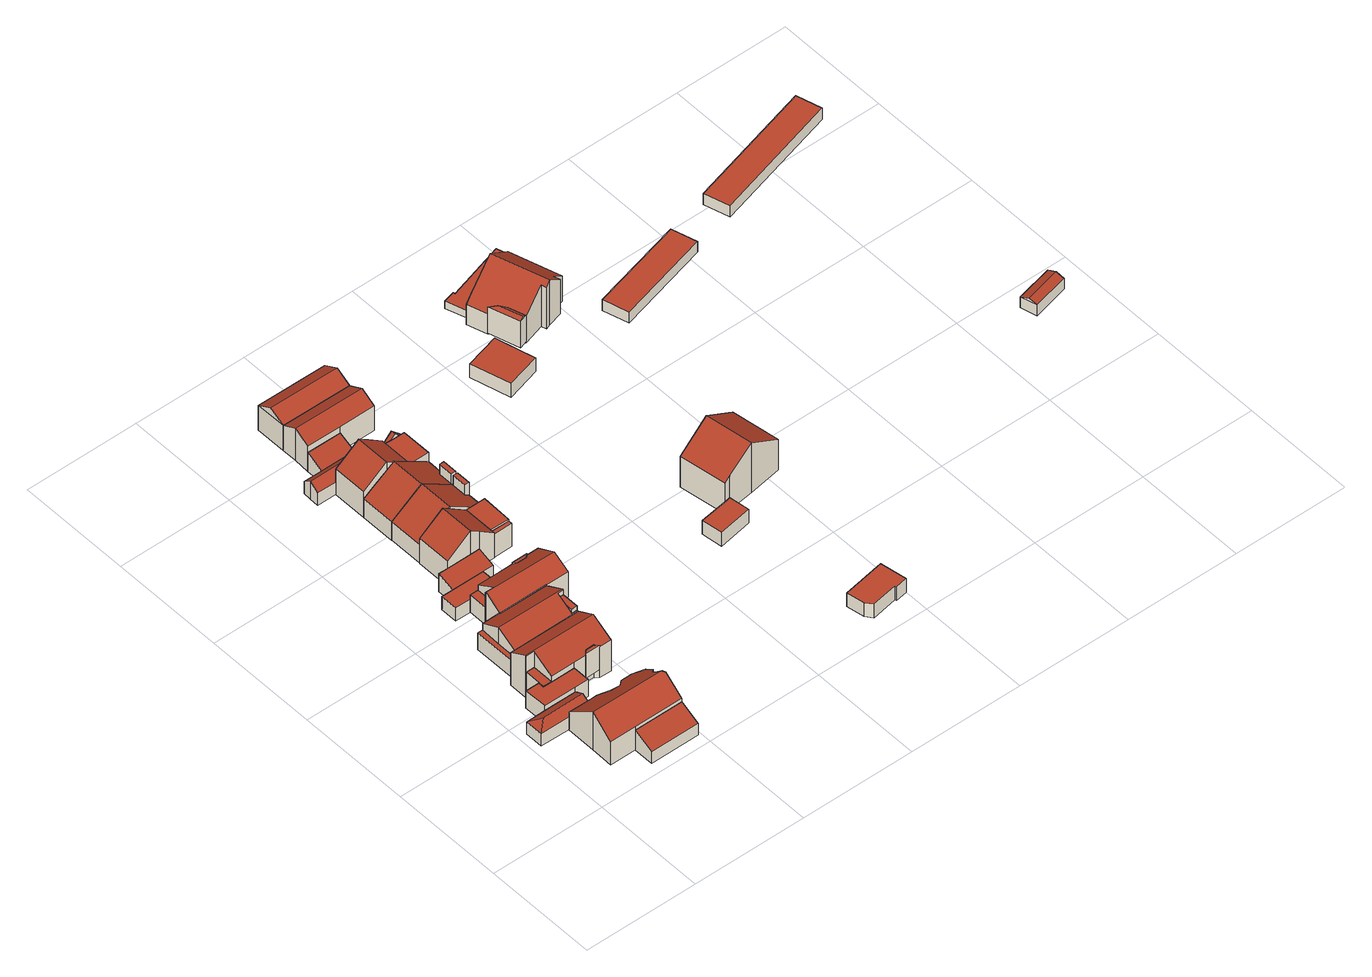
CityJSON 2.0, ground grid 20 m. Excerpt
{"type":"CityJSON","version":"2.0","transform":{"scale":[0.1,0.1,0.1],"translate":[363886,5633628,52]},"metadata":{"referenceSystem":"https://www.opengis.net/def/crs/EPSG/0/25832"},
"CityObjects":{
"building1":{"type":"Building","attributes":{"Geometrietyp2DReferenz":"3000","Gemeindeschluessel":"05315000","function":"31001_2463","roofType":"5000","measuredHeight":3.4,"storeysAboveGround":1},"address":[{"country":"Germany","locality":"Köln","thoroughfareNumber":"23","thoroughfareName":"Heckenweg Lb"}],"geometry":[{"type":"Solid","lod":"2","boundaries":[[[[0,1,2,3]],[[4,5,1,0]],[[6,7,5,4]],[[8,9,7,6]],[[10,11,9,8]],[[12,13,11,10]],[[14,13,12]],[[3,2,13,14]],[[3,14,12,10,8,15]],[[8,6,15]],[[6,4,0,3,15]],[[1,5,7,9,11,13,2]]]],"semantics":{"surfaces":[{"type":"WallSurface"},{"type":"RoofSurface"},{"type":"GroundSurface"}],"values":[[0,0,0,0,0,0,0,0,1,1,1,2]]}}]},
"building2":{"type":"Building","attributes":{"Geometrietyp2DReferenz":"3000","Gemeindeschluessel":"05315000","function":"31001_2463","roofType":"1000","measuredHeight":3.35,"storeysAboveGround":1},"address":[{"country":"Germany","locality":"Köln","thoroughfareNumber":"25","thoroughfareName":"Heckenweg Lb"}],"geometry":[{"type":"Solid","lod":"2","boundaries":[[[[16,17,18,19]],[[20,21,17,16]],[[22,23,21,20]],[[24,25,23,22]],[[26,27,25,24]],[[28,29,27,26]],[[30,31,29,28]],[[32,33,31,30]],[[19,18,33,32]],[[30,28,26,24,22,20,16,19,32]],[[17,21,23,25,27,29,31,33,18]]]],"semantics":{"surfaces":[{"type":"WallSurface"},{"type":"RoofSurface"},{"type":"GroundSurface"}],"values":[[0,0,0,0,0,0,0,0,0,1,2]]}}]},
"building3":{"type":"Building","attributes":{"Gemeindeschluessel":"05315000","Geometrietyp2DReferenz":"3000","function":"31001_1010"},"address":[{"country":"Germany","locality":"Köln","thoroughfareNumber":"23","thoroughfareName":"Heckenweg Lb"}],"children":["building3-1","building3-2"]},
"building3-1":{"type":"BuildingPart","attributes":{"roofType":"3100","measuredHeight":7.5,"storeysAboveGround":1},"parents":["building3"],"geometry":[{"type":"MultiSurface","lod":"2","boundaries":[[[34,35,36,37]],[[38,39,35,34]],[[40,41,39,38]],[[42,43,41,40]],[[44,45,43,42]],[[46,47,45,44]],[[48,49,47,46]],[[50,51,49,48]],[[52,53,51,50]],[[54,55,53,52]],[[56,57,55,54]],[[58,59,57,56]],[[60,61,59,58]],[[62,63,61,60]],[[64,65,63,62]],[[66,67,65,64]],[[60,58,56,54,52,50,48,46,44,42,40,38,62]],[[34,37,66,64,62,38]],[[35,39,41,43,45,47,49,51,53,55,57,59,61,63,65,67,36]],[[66,37,68,69]],[[36,67,69,68]]],"semantics":{"surfaces":[{"type":"WallSurface"},{"type":"RoofSurface"},{"type":"GroundSurface"},{"type":"ClosureSurface"}],"values":[0,0,0,0,0,0,0,0,0,0,0,0,0,0,0,0,1,1,2,0,3]}}]},
"building3-2":{"type":"BuildingPart","attributes":{"roofType":"2100","measuredHeight":4.03,"storeysAboveGround":1},"parents":["building3"],"geometry":[{"type":"Solid","lod":"2","boundaries":[[[[68,36,70,71]],[[72,73,67,69]],[[71,70,73,72]],[[69,68,71,72]],[[36,67,73,70]],[[68,69,67,36]]]],"semantics":{"surfaces":[{"type":"WallSurface"},{"type":"RoofSurface"},{"type":"GroundSurface"},{"type":"ClosureSurface"}],"values":[[0,0,0,1,2,3]]}}]},
"building4":{"type":"Building","attributes":{"Gemeindeschluessel":"05315000","Geometrietyp2DReferenz":"3000","function":"31001_1010"},"address":[{"country":"Germany","locality":"Köln","thoroughfareNumber":"25","thoroughfareName":"Heckenweg Lb"}],"children":["building4-1","building4-2","building4-3"]},
"building4-1":{"type":"BuildingPart","attributes":{"roofType":"3100","measuredHeight":8.32,"storeysAboveGround":2},"parents":["building4"],"geometry":[{"type":"MultiSurface","lod":"2","boundaries":[[[74,75,76,77]],[[78,79,75,74]],[[80,81,82,83]],[[84,85,81,80]],[[86,87,85,84]],[[88,89,87,86]],[[90,91,89,88]],[[92,93,91,90]],[[94,95,93,92]],[[83,96,78,74,77,97,98,94,92,90,80]],[[88,86,84,80,90]],[[99,76,75,79,100,82,81,85,87,89,91,93,95,101]],[[102,103,99,101]],[[98,97,104,105]],[[103,102,105,104]],[[103,106,76,99]],[[97,107,104]],[[104,107,77,106,103]],[[96,108,109,78]],[[110,100,79,111]],[[110,111,109,108]],[[110,112,82,100]],[[96,83,113,108]],[[112,110,108,113]],[[102,101,95,114]],[[98,105,115]],[[94,115,105,102,114]]],"semantics":{"surfaces":[{"type":"WallSurface"},{"type":"RoofSurface"},{"type":"GroundSurface"},{"type":"ClosureSurface"}],"values":[0,0,0,0,0,0,0,0,0,1,1,2,0,0,3,0,0,3,0,0,3,0,0,3,0,0,3]}}]},
"building4-2":{"type":"BuildingPart","attributes":{"roofType":"1000","measuredHeight":4.78,"storeysAboveGround":2},"address":[{"country":"Germany","locality":"Köln","thoroughfareNumber":"25","thoroughfareName":"Heckenweg Lb"}],"parents":["building4"],"geometry":[{"type":"MultiSurface","lod":"2","boundaries":[[[116,106,114,117]],[[105,104,116,117]],[[103,102,114,106]],[[116,107,77]],[[77,107,104,103,106]],[[104,105,102,103]],[[117,94,115]],[[105,115,94,114,102]]],"semantics":{"surfaces":[{"type":"WallSurface"},{"type":"RoofSurface"},{"type":"GroundSurface"},{"type":"ClosureSurface"}],"values":[0,1,2,0,3,3,0,3]}}]},
"building4-3":{"type":"BuildingPart","attributes":{"roofType":"1000","measuredHeight":3.4,"storeysAboveGround":2},"address":[{"country":"Germany","locality":"Köln","thoroughfareNumber":"25","thoroughfareName":"Heckenweg Lb"}],"parents":["building4"],"geometry":[{"type":"Solid","lod":"2","boundaries":[[[[113,112,118,119]],[[120,121,111,109]],[[119,118,121,120]],[[109,108,113,119,120]],[[112,110,111,121,118]],[[113,108,110,112]],[[108,109,111,110]]]],"semantics":{"surfaces":[{"type":"WallSurface"},{"type":"RoofSurface"},{"type":"GroundSurface"},{"type":"ClosureSurface"}],"values":[[0,0,0,1,2,3,3]]}}]},
"building5":{"type":"Building","attributes":{"Gemeindeschluessel":"05315000","Geometrietyp2DReferenz":"3000","function":"31001_1010"},"address":[{"country":"Germany","locality":"Köln","thoroughfareNumber":"27","thoroughfareName":"Heckenweg Lb"}],"children":["building5-1","building5-2","building5-3"]},
"building5-1":{"type":"BuildingPart","attributes":{"roofType":"3100","measuredHeight":6.82,"storeysAboveGround":2},"parents":["building5"],"geometry":[{"type":"MultiSurface","lod":"2","boundaries":[[[122,123,124,125]],[[126,127,123,122]],[[128,129,127,126]],[[130,131,129,128]],[[132,133,131,130]],[[134,135,133,132]],[[136,137,138,139]],[[140,141,137,136]],[[140,136,139,142,143,134,132,144]],[[130,128,126,122,125,144,132]],[[145,124,123,127,129,131,133,135,146,147,138,137,141]],[[144,148,149,140]],[[150,145,141,151]],[[148,150,151,149]],[[150,152,124,145]],[[144,125,153,148]],[[148,153,152,150]],[[154,155,146,135]],[[134,143,156,157]],[[157,156,155,154]],[[155,158,147,146]],[[143,159,156]],[[156,159,142,158,155]],[[158,160,138,147]],[[142,139,160,158]]],"semantics":{"surfaces":[{"type":"WallSurface"},{"type":"RoofSurface"},{"type":"GroundSurface"},{"type":"ClosureSurface"}],"values":[0,0,0,0,0,0,0,0,1,1,2,0,0,3,0,0,3,0,0,3,0,0,3,0,3]}}]},
"building5-2":{"type":"BuildingPart","attributes":{"roofType":"1000","measuredHeight":5.64,"storeysAboveGround":2},"address":[{"country":"Germany","locality":"Köln","thoroughfareNumber":"27","thoroughfareName":"Heckenweg Lb"}],"parents":["building5"],"geometry":[{"type":"MultiSurface","lod":"2","boundaries":[[[161,160,154,157]],[[157,156,162,161]],[[155,154,160,158]],[[162,159,142]],[[142,159,156,155,158]],[[156,157,154,155]],[[161,162,142,139]],[[158,160,139,142]]],"semantics":{"surfaces":[{"type":"WallSurface"},{"type":"RoofSurface"},{"type":"GroundSurface"},{"type":"ClosureSurface"}],"values":[0,1,2,0,3,3,0,3]}}]},
"building5-3":{"type":"BuildingPart","attributes":{"roofType":"1000","measuredHeight":3.34,"storeysAboveGround":2},"address":[{"country":"Germany","locality":"Köln","thoroughfareNumber":"27","thoroughfareName":"Heckenweg Lb"}],"parents":["building5"],"geometry":[{"type":"MultiSurface","lod":"2","boundaries":[[[153,152,163,164]],[[165,166,151,149]],[[164,163,166,165]],[[149,153,164,165]],[[152,151,166,163]],[[148,149,151,150]],[[153,148,150,152]]],"semantics":{"surfaces":[{"type":"WallSurface"},{"type":"RoofSurface"},{"type":"GroundSurface"},{"type":"ClosureSurface"}],"values":[0,0,0,1,2,3,3]}}]},
"building6":{"type":"Building","attributes":{"Geometrietyp2DReferenz":"3000","Gemeindeschluessel":"05315000","function":"51009_1611","roofType":"1000","measuredHeight":2.58},"geometry":[{"type":"Solid","lod":"2","boundaries":[[[[167,168,169,170]],[[171,172,168,167]],[[173,174,172,171]],[[175,176,174,173]],[[177,178,176,175]],[[170,169,178,177]],[[175,173,171,167,170,177]],[[168,172,174,176,178,169]]]],"semantics":{"surfaces":[{"type":"WallSurface"},{"type":"RoofSurface"},{"type":"GroundSurface"}],"values":[[0,0,0,0,0,0,1,2]]}}]},
"building7":{"type":"Building","attributes":{"Geometrietyp2DReferenz":"3000","Gemeindeschluessel":"05315000","function":"31001_2463","roofType":"2100","measuredHeight":3.45,"storeysAboveGround":1},"address":[{"country":"Germany","locality":"Köln","thoroughfareNumber":"31","thoroughfareName":"Heckenweg Lb"}],"geometry":[{"type":"Solid","lod":"2","boundaries":[[[[179,180,181,182]],[[183,184,180,179]],[[185,186,184,183]],[[187,188,186,185]],[[182,181,188,187]],[[185,183,179,182,187]],[[180,184,186,188,181]]]],"semantics":{"surfaces":[{"type":"WallSurface"},{"type":"RoofSurface"},{"type":"GroundSurface"}],"values":[[0,0,0,0,0,1,2]]}}]},
"building8":{"type":"Building","attributes":{"Gemeindeschluessel":"05315000","Geometrietyp2DReferenz":"3000","function":"31001_1010"},"address":[{"country":"Germany","locality":"Köln","thoroughfareNumber":"29","thoroughfareName":"Heckenweg Lb"}],"children":["building8-1","building8-2","building8-3"]},
"building8-1":{"type":"BuildingPart","attributes":{"roofType":"3100","measuredHeight":6.68,"storeysAboveGround":2},"parents":["building8"],"geometry":[{"type":"MultiSurface","lod":"2","boundaries":[[[189,129,131,190]],[[191,127,129,189]],[[192,123,127,191]],[[193,194,123,192]],[[195,196,194,193]],[[197,198,199,200]],[[201,202,198,197]],[[203,204,205,206]],[[207,208,204,203]],[[209,210,208,207]],[[190,131,210,209]],[[203,206,211,212,201,197,200,213,195,193,207]],[[192,191,189,190,209,207,193]],[[129,127,123,194,196,214,199,198,202,215,216,205,204,208,210,131]],[[217,218,214,196]],[[195,213,219,220]],[[220,219,218,217]],[[218,221,199,214]],[[213,200,222,219]],[[219,222,221,218]],[[223,224,215,202]],[[212,225,226]],[[226,225,224,223,201]],[[224,227,216,215]],[[212,211,228,225]],[[225,228,227,224]],[[227,229,205,216]],[[228,206,229,227]]],"semantics":{"surfaces":[{"type":"WallSurface"},{"type":"RoofSurface"},{"type":"GroundSurface"},{"type":"ClosureSurface"}],"values":[0,0,0,0,0,0,0,0,0,0,0,1,1,2,0,0,3,0,0,3,0,0,3,0,0,3,0,3]}}]},
"building8-2":{"type":"BuildingPart","attributes":{"roofType":"1000","measuredHeight":3.41,"storeysAboveGround":2},"address":[{"country":"Germany","locality":"Köln","thoroughfareNumber":"29","thoroughfareName":"Heckenweg Lb"}],"parents":["building8"],"geometry":[{"type":"Solid","lod":"2","boundaries":[[[[222,221,230,231]],[[231,230,217,220]],[[219,222,231,220]],[[221,218,217,230]],[[222,219,218,221]],[[219,220,217,218]]]],"semantics":{"surfaces":[{"type":"WallSurface"},{"type":"RoofSurface"},{"type":"GroundSurface"},{"type":"ClosureSurface"}],"values":[[0,0,1,2,3,3]]}}]},
"building8-3":{"type":"BuildingPart","attributes":{"roofType":"1000","measuredHeight":4.82,"storeysAboveGround":2},"address":[{"country":"Germany","locality":"Köln","thoroughfareNumber":"29","thoroughfareName":"Heckenweg Lb"}],"parents":["building8"],"geometry":[{"type":"MultiSurface","lod":"2","boundaries":[[[232,229,223,233]],[[225,228,232,233]],[[227,224,223,229]],[[232,228,206]],[[206,228,227,229]],[[228,225,224,227]],[[233,201,226]],[[225,226,201,223,224]]],"semantics":{"surfaces":[{"type":"WallSurface"},{"type":"RoofSurface"},{"type":"GroundSurface"},{"type":"ClosureSurface"}],"values":[0,1,2,0,3,3,0,3]}}]},
"building9":{"type":"Building","attributes":{"Gemeindeschluessel":"05315000","Geometrietyp2DReferenz":"3000","function":"31001_1010"},"address":[{"country":"Germany","locality":"Köln","thoroughfareNumber":"31","thoroughfareName":"Heckenweg Lb"}],"children":["building9-1","building9-2","building9-3"]},
"building9-1":{"type":"BuildingPart","attributes":{"roofType":"3100","measuredHeight":8.12,"storeysAboveGround":1},"parents":["building9"],"geometry":[{"type":"MultiSurface","lod":"2","boundaries":[[[234,235,236,237]],[[238,239,235,234]],[[240,241,239,238]],[[242,243,241,240]],[[244,245,243,242]],[[237,236,246,247]],[[237,247,248,244,242,234]],[[240,238,234,242]],[[235,239,241,243,245,249,246,236]],[[248,249,245,244]],[[250,251,246,249]],[[248,247,252,253]],[[253,252,251,250]]],"semantics":{"surfaces":[{"type":"WallSurface"},{"type":"RoofSurface"},{"type":"GroundSurface"},{"type":"ClosureSurface"}],"values":[0,0,0,0,0,0,1,1,2,3,0,0,3]}}]},
"building9-2":{"type":"BuildingPart","attributes":{"roofType":"1000","measuredHeight":4.96,"storeysAboveGround":1},"parents":["building9"],"geometry":[{"type":"MultiSurface","lod":"2","boundaries":[[[254,255,245,244]],[[256,257,255,254]],[[254,244,248,256]],[[245,255,257,249]],[[244,245,249,248]],[[258,250,249,257]],[[256,248,253,259]],[[259,253,250,258]]],"semantics":{"surfaces":[{"type":"WallSurface"},{"type":"RoofSurface"},{"type":"GroundSurface"},{"type":"ClosureSurface"}],"values":[0,0,1,2,3,0,0,3]}}]},
"building9-3":{"type":"BuildingPart","attributes":{"roofType":"1000","measuredHeight":4.53,"storeysAboveGround":1},"address":[{"country":"Germany","locality":"Köln","thoroughfareNumber":"31","thoroughfareName":"Heckenweg Lb"}],"parents":["building9"],"geometry":[{"type":"Solid","lod":"2","boundaries":[[[[260,261,258,259]],[[252,251,261,260]],[[259,253,252,260]],[[250,258,261,251]],[[252,253,250,251]],[[253,259,258,250]]]],"semantics":{"surfaces":[{"type":"WallSurface"},{"type":"RoofSurface"},{"type":"GroundSurface"},{"type":"ClosureSurface"}],"values":[[0,0,1,2,3,3]]}}]},
"building10":{"type":"Building","attributes":{"Gemeindeschluessel":"05315000","Geometrietyp2DReferenz":"3000","function":"31001_1010"},"address":[{"country":"Germany","locality":"Köln","thoroughfareNumber":"33","thoroughfareName":"Heckenweg Lb"}],"children":["building10-1","building10-2"]},
"building10-1":{"type":"BuildingPart","attributes":{"roofType":"3100","measuredHeight":7.51,"storeysAboveGround":1},"parents":["building10"],"geometry":[{"type":"Solid","lod":"2","boundaries":[[[[262,263,264,265]],[[266,267,263,262]],[[268,269,267,266]],[[270,271,269,268]],[[272,273,271,270]],[[274,275,276,277]],[[265,264,275,274]],[[274,277,278,279,272,270,268,265]],[[266,262,265,268]],[[263,267,269,271,273,280,281,276,275,264]],[[272,279,280,273]],[[279,278,281,280]],[[278,277,276,281]]]],"semantics":{"surfaces":[{"type":"WallSurface"},{"type":"RoofSurface"},{"type":"GroundSurface"},{"type":"ClosureSurface"}],"values":[[0,0,0,0,0,0,0,1,1,2,3,3,3]]}}]},
"building10-2":{"type":"BuildingPart","attributes":{"roofType":"1000","measuredHeight":5.64,"storeysAboveGround":1},"address":[{"country":"Germany","locality":"Köln","thoroughfareNumber":"33","thoroughfareName":"Heckenweg Lb"}],"parents":["building10"],"geometry":[{"type":"MultiSurface","lod":"2","boundaries":[[[282,276,273,283]],[[283,284,285,282]],[[280,273,276,281]],[[285,284,279,278]],[[280,281,278,279]],[[284,283,272,279]],[[273,280,279,272]],[[282,285,278,277]],[[281,276,277,278]]],"semantics":{"surfaces":[{"type":"WallSurface"},{"type":"RoofSurface"},{"type":"GroundSurface"},{"type":"ClosureSurface"}],"values":[0,1,2,0,3,0,3,0,3]}}]},
"building11":{"type":"Building","attributes":{"Geometrietyp2DReferenz":"3000","Gemeindeschluessel":"05315000","function":"51009_1611","roofType":"3100","measuredHeight":3.57},"geometry":[{"type":"Solid","lod":"2","boundaries":[[[[286,287,288,289]],[[290,291,287,286]],[[292,293,291,290]],[[294,295,293,292]],[[296,297,295,294]],[[298,299,297,296]],[[300,301,299,298]],[[289,288,301,300]],[[286,289,300,298,290]],[[296,294,292,290,298]],[[287,291,293,295,297,299,301,288]]]],"semantics":{"surfaces":[{"type":"WallSurface"},{"type":"RoofSurface"},{"type":"GroundSurface"}],"values":[[0,0,0,0,0,0,0,0,1,1,2]]}}]},
"building12":{"type":"Building","attributes":{"Gemeindeschluessel":"05315000","Geometrietyp2DReferenz":"3000","function":"31001_1010"},"address":[{"country":"Germany","locality":"Köln","thoroughfareNumber":"35","thoroughfareName":"Heckenweg Lb"}],"children":["building12-1","building12-2"]},
"building12-1":{"type":"BuildingPart","attributes":{"roofType":"3100","measuredHeight":7.47,"storeysAboveGround":1},"parents":["building12"],"geometry":[{"type":"Solid","lod":"2","boundaries":[[[[266,302,303,304]],[[305,306,302,266]],[[307,308,306,305]],[[309,310,308,307]],[[311,312,310,309]],[[270,313,314,315]],[[304,303,313,270]],[[270,315,316,317,311,309,307,304]],[[305,266,304,307]],[[302,306,308,310,312,318,319,314,313,303]],[[317,318,312,311]],[[317,316,319,318]],[[316,315,314,319]]]],"semantics":{"surfaces":[{"type":"WallSurface"},{"type":"RoofSurface"},{"type":"GroundSurface"},{"type":"ClosureSurface"}],"values":[[0,0,0,0,0,0,0,1,1,2,3,3,3]]}}]},
"building12-2":{"type":"BuildingPart","attributes":{"roofType":"1000","measuredHeight":5.65,"storeysAboveGround":1},"address":[{"country":"Germany","locality":"Köln","thoroughfareNumber":"35","thoroughfareName":"Heckenweg Lb"}],"parents":["building12"],"geometry":[{"type":"MultiSurface","lod":"2","boundaries":[[[320,314,312,321]],[[320,321,322,323]],[[312,314,319,318]],[[322,321,311,317]],[[317,311,312,318]],[[320,323,316,315]],[[315,316,319,314]],[[323,322,317,316]],[[316,317,318,319]]],"semantics":{"surfaces":[{"type":"WallSurface"},{"type":"RoofSurface"},{"type":"GroundSurface"},{"type":"ClosureSurface"}],"values":[0,1,2,0,3,0,3,0,3]}}]},
"building13":{"type":"Building","attributes":{"Geometrietyp2DReferenz":"3000","Gemeindeschluessel":"05315000","function":"51009_1611","roofType":"2100","measuredHeight":3.72},"geometry":[{"type":"Solid","lod":"2","boundaries":[[[[324,325,295,294]],[[326,327,325,324]],[[296,297,327,326]],[[294,295,297,296]],[[326,324,294,296]],[[325,327,297,295]]]],"semantics":{"surfaces":[{"type":"WallSurface"},{"type":"RoofSurface"},{"type":"GroundSurface"}],"values":[[0,0,0,0,1,2]]}}]},
"building14":{"type":"Building","attributes":{"Gemeindeschluessel":"05315000","Geometrietyp2DReferenz":"3000","function":"31001_1010"},"address":[{"country":"Germany","locality":"Köln","thoroughfareNumber":"37","thoroughfareName":"Heckenweg Lb"}],"children":["building14-1","building14-2","building14-3"]},
"building14-1":{"type":"BuildingPart","attributes":{"roofType":"3100","measuredHeight":8.16,"storeysAboveGround":1},"parents":["building14"],"geometry":[{"type":"MultiSurface","lod":"2","boundaries":[[[328,306,329,330]],[[331,288,306,328]],[[332,333,288,331]],[[334,301,333,332]],[[335,336,301,334]],[[330,329,337,338]],[[338,339,335,334,332,330]],[[331,328,330,332]],[[306,288,333,301,336,340,337,329]],[[341,342,340,336]],[[335,339,343,344]],[[344,343,342,341]],[[338,337,340,339]]],"semantics":{"surfaces":[{"type":"WallSurface"},{"type":"RoofSurface"},{"type":"GroundSurface"},{"type":"ClosureSurface"}],"values":[0,0,0,0,0,0,1,1,2,0,0,3,3]}}]},
"building14-2":{"type":"BuildingPart","attributes":{"roofType":"1000","measuredHeight":5,"storeysAboveGround":1},"parents":["building14"],"geometry":[{"type":"MultiSurface","lod":"2","boundaries":[[[345,310,346,347]],[[338,337,310,345]],[[347,339,338,345]],[[340,346,310,337]],[[339,340,337,338]],[[342,348,346,340]],[[339,349,343]],[[347,350,351]],[[343,350,348,342]],[[349,351,350,343]]],"semantics":{"surfaces":[{"type":"WallSurface"},{"type":"RoofSurface"},{"type":"GroundSurface"},{"type":"ClosureSurface"}],"values":[0,0,1,2,3,0,0,0,3,3]}}]},
"building14-3":{"type":"BuildingPart","attributes":{"roofType":"3100","measuredHeight":5.74,"storeysAboveGround":1},"address":[{"country":"Germany","locality":"Köln","thoroughfareNumber":"37","thoroughfareName":"Heckenweg Lb"}],"parents":["building14"],"geometry":[{"type":"MultiSurface","lod":"2","boundaries":[[[352,353,341,344]],[[350,348,353,352]],[[344,354,352]],[[343,355,354,344]],[[352,354,355,350]],[[341,353,348,342]],[[343,344,341,342]],[[350,343,342,348]],[[349,351,355]],[[350,351,349,343]]],"semantics":{"surfaces":[{"type":"WallSurface"},{"type":"RoofSurface"},{"type":"GroundSurface"},{"type":"ClosureSurface"}],"values":[0,0,0,1,1,2,3,3,0,3]}}]},
"building15":{"type":"Building","attributes":{"Geometrietyp2DReferenz":"3000","Gemeindeschluessel":"05315000","function":"31001_1010","roofType":"3100","measuredHeight":6.39,"storeysAboveGround":1},"address":[{"country":"Germany","locality":"Köln","thoroughfareNumber":"39","thoroughfareName":"Heckenweg Lb"}],"geometry":[{"type":"Solid","lod":"2","boundaries":[[[[356,357,325,358]],[[359,360,357,356]],[[361,362,360,359]],[[363,364,362,361]],[[365,366,364,363]],[[367,327,366,365]],[[358,325,327,367]],[[358,367,365,363,356]],[[361,359,356,363]],[[357,360,362,364,366,327,325]]]],"semantics":{"surfaces":[{"type":"WallSurface"},{"type":"RoofSurface"},{"type":"GroundSurface"}],"values":[[0,0,0,0,0,0,0,1,1,2]]}}]},
"building16":{"type":"Building","attributes":{"Geometrietyp2DReferenz":"3000","Gemeindeschluessel":"05315000","function":"31001_1010","roofType":"3100","measuredHeight":6.37,"storeysAboveGround":1},"address":[{"country":"Germany","locality":"Köln","thoroughfareNumber":"41","thoroughfareName":"Heckenweg Lb"}],"geometry":[{"type":"Solid","lod":"2","boundaries":[[[[368,369,370,371]],[[361,362,369,368]],[[359,360,362,361]],[[371,370,360,359]],[[368,372,361]],[[359,373,371]],[[371,373,372,368]],[[361,372,373,359]],[[369,362,360,370]]]],"semantics":{"surfaces":[{"type":"WallSurface"},{"type":"RoofSurface"},{"type":"GroundSurface"}],"values":[[0,0,0,0,0,0,1,1,2]]}}]},
"building17":{"type":"Building","attributes":{"Geometrietyp2DReferenz":"3000","Gemeindeschluessel":"05315000","function":"31001_2463","roofType":"1000","measuredHeight":2.71,"storeysAboveGround":1},"address":[{"country":"Germany","locality":"Köln","thoroughfareNumber":"20","thoroughfareName":"Heckenweg Lb"}],"geometry":[{"type":"Solid","lod":"2","boundaries":[[[[374,375,376,377]],[[378,379,375,374]],[[380,381,379,378]],[[382,383,381,380]],[[384,385,383,382]],[[386,387,385,384]],[[377,376,387,386]],[[384,382,380,378,374,377,386]],[[375,379,381,383,385,387,376]]]],"semantics":{"surfaces":[{"type":"WallSurface"},{"type":"RoofSurface"},{"type":"GroundSurface"}],"values":[[0,0,0,0,0,0,0,1,2]]}}]},
"building18":{"type":"Building","attributes":{"Geometrietyp2DReferenz":"3000","Gemeindeschluessel":"05315000","function":"31001_2463","roofType":"1000","measuredHeight":2.7,"storeysAboveGround":1},"address":[{"country":"Germany","locality":"Köln","thoroughfareNumber":"26","thoroughfareName":"Heckenweg Lb"}],"geometry":[{"type":"Solid","lod":"2","boundaries":[[[[388,389,390,391]],[[392,393,389,388]],[[394,395,393,392]],[[396,397,395,394]],[[391,390,397,396]],[[394,392,388,391,396]],[[389,393,395,397,390]]]],"semantics":{"surfaces":[{"type":"WallSurface"},{"type":"RoofSurface"},{"type":"GroundSurface"}],"values":[[0,0,0,0,0,1,2]]}}]},
"building19":{"type":"Building","attributes":{"Geometrietyp2DReferenz":"3000","Gemeindeschluessel":"05315000","function":"31001_1010","roofType":"3100","measuredHeight":9.84,"storeysAboveGround":2},"address":[{"country":"Germany","locality":"Köln","thoroughfareNumber":"26","thoroughfareName":"Heckenweg Lb"}],"geometry":[{"type":"Solid","lod":"2","boundaries":[[[[398,399,400,401]],[[402,403,399,398]],[[404,405,403,402]],[[406,407,405,404]],[[408,409,407,406]],[[410,411,409,408]],[[401,400,411,410]],[[398,401,410,408,402]],[[406,404,402,408]],[[399,403,405,407,409,411,400]]]],"semantics":{"surfaces":[{"type":"WallSurface"},{"type":"RoofSurface"},{"type":"GroundSurface"}],"values":[[0,0,0,0,0,0,0,1,1,2]]}}]},
"building20":{"type":"Building","attributes":{"Geometrietyp2DReferenz":"3000","Gemeindeschluessel":"05315000","function":"31001_2463","roofType":"1000","measuredHeight":2.75,"storeysAboveGround":1},"address":[{"country":"Germany","locality":"Köln","thoroughfareNumber":"34","thoroughfareName":"Heckenweg Lb"}],"geometry":[{"type":"Solid","lod":"2","boundaries":[[[[412,413,414,415]],[[416,417,413,412]],[[418,419,417,416]],[[415,414,419,418]],[[416,412,415,418]],[[413,417,419,414]]]],"semantics":{"surfaces":[{"type":"WallSurface"},{"type":"RoofSurface"},{"type":"GroundSurface"}],"values":[[0,0,0,0,1,2]]}}]},
"building21":{"type":"Building","attributes":{"Geometrietyp2DReferenz":"3000","Gemeindeschluessel":"05315000","function":"51009_1610","roofType":"3100","measuredHeight":5.65},"geometry":[{"type":"Solid","lod":"2","boundaries":[[[[420,421,422,423]],[[424,425,421,420]],[[426,427,425,424]],[[423,422,427,426]],[[420,428,424]],[[426,429,423]],[[423,429,428,420]],[[424,428,429,426]],[[421,425,427,422]]]],"semantics":{"surfaces":[{"type":"WallSurface"},{"type":"RoofSurface"},{"type":"GroundSurface"}],"values":[[0,0,0,0,0,0,1,1,2]]}}]},
"building22":{"type":"Building","attributes":{"Geometrietyp2DReferenz":"3000","Gemeindeschluessel":"05315000","function":"31001_1010","roofType":"3100","measuredHeight":8.96,"storeysAboveGround":1},"address":[{"country":"Germany","locality":"Köln","thoroughfareNumber":"34","thoroughfareName":"Heckenweg Lb"}],"geometry":[{"type":"Solid","lod":"2","boundaries":[[[[430,431,432,433]],[[434,435,431,430]],[[436,437,435,434]],[[438,439,437,436]],[[440,441,439,438]],[[442,443,441,440]],[[444,445,443,442]],[[446,447,445,444]],[[448,449,447,446]],[[450,451,449,448]],[[452,453,451,450]],[[454,455,453,452]],[[433,432,455,454]],[[446,444,442,440,438,436,434,430,448]],[[433,454,452,450,448,430]],[[431,435,437,439,441,443,445,447,449,451,453,455,432]]]],"semantics":{"surfaces":[{"type":"WallSurface"},{"type":"RoofSurface"},{"type":"GroundSurface"}],"values":[[0,0,0,0,0,0,0,0,0,0,0,0,0,1,1,2]]}}]},
"building23":{"type":"Building","attributes":{"Geometrietyp2DReferenz":"3000","Gemeindeschluessel":"05315000","function":"31001_2463","roofType":"1000","measuredHeight":1.49,"storeysAboveGround":1},"address":[{"country":"Germany","locality":"Köln","thoroughfareNumber":"36","thoroughfareName":"Heckenweg Lb"}],"geometry":[{"type":"Solid","lod":"2","boundaries":[[[[456,457,458,459]],[[460,461,457,456]],[[462,463,461,460]],[[464,451,463,462]],[[465,447,451,464]],[[466,467,447,465]],[[459,458,467,466]],[[465,464,462,460,456,459,466]],[[457,461,463,451,447,467,458]]]],"semantics":{"surfaces":[{"type":"WallSurface"},{"type":"RoofSurface"},{"type":"GroundSurface"}],"values":[[0,0,0,0,0,0,0,1,2]]}}]},
"building24":{"type":"Building","attributes":{"Geometrietyp2DReferenz":"3000","Gemeindeschluessel":"05315000","function":"31001_2000","roofType":"1000","measuredHeight":2.17,"storeysAboveGround":1},"address":[{"country":"Germany","locality":"Köln","thoroughfareNumber":"1","thoroughfareName":"Heckenweg Lb"}],"geometry":[{"type":"Solid","lod":"2","boundaries":[[[[468,469,470,471]],[[472,473,469,468]],[[474,475,473,472]],[[471,470,475,474]],[[472,468,471,474]],[[469,473,475,470]]]],"semantics":{"surfaces":[{"type":"WallSurface"},{"type":"RoofSurface"},{"type":"GroundSurface"}],"values":[[0,0,0,0,1,2]]}}]},
"building25":{"type":"Building","attributes":{"Geometrietyp2DReferenz":"3000","Gemeindeschluessel":"05315000","function":"31001_2000","roofType":"3100","measuredHeight":2.66,"storeysAboveGround":1},"address":[{"country":"Germany","locality":"Köln","thoroughfareNumber":"9","thoroughfareName":"Urbanusstr."}],"geometry":[{"type":"Solid","lod":"2","boundaries":[[[[476,477,478,479]],[[480,481,477,476]],[[482,483,481,480]],[[479,478,483,482]],[[476,484,480]],[[482,485,479]],[[479,485,484,476]],[[480,484,485,482]],[[477,481,483,478]]]],"semantics":{"surfaces":[{"type":"WallSurface"},{"type":"RoofSurface"},{"type":"GroundSurface"}],"values":[[0,0,0,0,0,0,1,1,2]]}}]},
"building26":{"type":"Building","attributes":{"Geometrietyp2DReferenz":"3000","Gemeindeschluessel":"05315000","function":"31001_2000","roofType":"1000","measuredHeight":2.25,"storeysAboveGround":1},"address":[{"country":"Germany","locality":"Köln","thoroughfareNumber":"19","thoroughfareName":"Urbanusstr."}],"geometry":[{"type":"Solid","lod":"2","boundaries":[[[[486,487,488,489]],[[490,491,487,486]],[[492,493,491,490]],[[489,488,493,492]],[[490,486,489,492]],[[487,491,493,488]]]],"semantics":{"surfaces":[{"type":"WallSurface"},{"type":"RoofSurface"},{"type":"GroundSurface"}],"values":[[0,0,0,0,1,2]]}}]}
},
"vertices":[
[94,134,44],[94,134,20],[94,150,20],[94,150,53],[55,134,44],[55,134,20],[4,134,44],[4,134,20],[4,166,44],[4,166,20],[38,166,44],[38,166,20],[94,166,44],[94,166,20],[94,166,45],[21,150,53],
[61,196,53],[61,196,19],[61,206,19],[61,206,53],[76,196,53],[76,196,19],[118,196,53],[118,196,19],[118,166,53],[118,166,19],[94,166,53],[94,166,19],[38,166,53],[38,166,19],[38,167,53],[38,167,19],[37,206,53],[37,206,19],
[54,43,65],[54,43,19],[99,43,19],[99,43,65],[55,82,94],[55,82,19],[55,134,54],[55,134,19],[94,134,54],[94,134,19],[107,134,54],[107,134,19],[121,120,65],[121,120,19],[137,120,64],[137,120,19],[151,134,54],[151,134,19],[171,134,54],[171,134,19],[185,120,65],[185,120,19],[185,104,76],[185,104,19],[177,96,83],[177,96,19],[177,86,91],[177,86,19],[181,81,94],[181,81,19],[185,78,91],[185,78,19],[185,43,65],[185,43,19],[99,43,59],[185,43,59],
[99,8,19],[99,8,42],[185,8,42],[185,8,19],
[118,196,64],[118,196,3],[139,196,3],[139,196,64],[76,196,64],[76,196,3],[61,234,86],[61,234,3],[61,233,3],[61,233,85],[61,266,68],[61,266,3],[69,266,68],[69,266,3],[186,266,68],[186,266,3],[186,234,86],[186,234,3],[186,196,64],[186,196,3],[165,196,64],[165,196,3],[76,233,85],[145,202,68],[159,202,68],[145,202,3],[76,233,3],[159,202,3],[159,202,19],[145,202,19],[145,202,67],[159,202,67],[139,196,19],[143,200,67],[76,233,54],[76,196,54],[76,233,20],[76,196,20],[61,233,20],[61,233,54],[165,196,19],[161,200,67],
[139,196,67],[165,196,67],
[61,206,20],[61,206,54],[61,196,54],[61,196,20],
[101,337,66],[101,337,18],[70,337,18],[70,337,66],[101,335,66],[101,335,18],[186,335,66],[186,335,18],[186,334,67],[186,334,18],[186,300,86],[186,300,18],[186,299,85],[186,299,18],[186,266,66],[186,266,18],[186,269,18],[186,269,68],[69,266,66],[69,266,18],[176,269,68],[176,299,85],[69,301,86],[69,301,18],[176,299,18],[176,269,18],[69,301,53],[69,266,53],[69,301,20],[69,266,20],[70,337,20],[70,337,53],[186,299,19],[176,299,19],[176,299,76],[186,299,76],[176,269,19],[176,283,76],[186,269,19],
[186,269,76],[176,269,76],
[61,337,20],[61,337,53],[61,266,53],[61,266,20],
[151,430,45],[151,430,19],[75,430,19],[75,430,45],[151,400,45],[151,400,19],[116,400,45],[116,400,19],[101,400,45],[101,400,19],[75,400,45],[75,400,19],
[96,461,53],[96,461,18],[96,431,18],[96,431,43],[112,461,53],[112,461,18],[171,461,53],[171,461,18],[171,431,43],[171,431,18],
[186,335,68],[186,334,68],[101,335,68],[101,337,68],[101,365,85],[101,365,18],[101,367,84],[101,367,18],[151,400,64],[151,400,18],[116,400,18],[116,400,64],[179,400,64],[179,400,18],[227,400,64],[227,400,18],[206,400,18],[206,400,64],[226,364,85],[226,364,18],[226,334,68],[226,334,18],[200,394,68],[186,394,68],[116,367,84],[116,367,18],[186,394,18],[200,394,18],[101,367,20],[116,367,20],[116,367,54],[101,367,54],[116,400,20],[116,400,54],[179,400,19],[186,394,19],[186,394,67],[185,394,67],[200,394,19],[200,394,67],[206,400,19],
[101,400,20],[101,400,54],
[206,400,67],[179,400,67],
[155,461,99],[155,461,17],[171,461,17],[171,461,87],[112,461,67],[112,461,17],[112,521,67],[112,521,17],[155,521,99],[155,521,17],[198,521,67],[198,521,17],[198,461,17],[198,461,67],[198,468,67],[198,468,17],[198,468,18],[198,461,18],[198,461,64],[198,468,64],
[232,521,67],[232,521,17],[231,468,67],[231,468,17],[231,468,18],[231,468,64],
[231,461,64],[231,461,18],
[112,521,54],[112,521,18],[168,521,18],[168,521,93],[112,581,54],[112,581,18],[168,581,93],[168,581,18],[232,581,49],[232,581,18],[232,579,49],[232,579,18],[232,521,49],[232,521,18],[232,554,18],[232,554,49],[224,554,54],[224,579,54],[224,579,18],[224,554,18],
[232,554,74],[232,579,74],[224,579,74],[224,554,74],
[79,701,41],[79,701,17],[112,701,17],[112,701,41],[79,716,53],[79,716,17],[80,731,41],[80,731,17],[112,731,41],[112,731,17],[172,731,41],[172,731,17],[172,716,53],[172,716,17],[172,701,41],[172,701,17],
[112,581,17],[168,581,17],[168,581,92],[112,641,54],[112,641,17],[168,641,92],[168,641,17],[232,641,49],[232,641,17],[232,608,49],[232,608,17],[232,581,17],[232,583,17],[232,583,49],[224,583,54],[224,608,54],[224,608,17],[224,583,17],
[232,583,74],[232,608,74],[224,608,74],[224,583,74],
[112,761,54],[112,761,17],[172,761,54],[172,761,17],
[112,641,67],[155,641,17],[155,641,99],[112,701,67],[155,701,99],[155,701,17],[172,701,87],[198,701,67],[198,701,17],[198,641,17],[198,641,67],[198,694,67],[198,694,17],[198,701,18],[198,694,18],[198,694,58],[198,701,58],
[232,641,67],[232,693,17],[232,693,67],[232,693,18],[208,693,67],[232,693,58],[223,693,67],
[232,701,58],[232,701,18],[215,701,75],[215,693,75],
[113,788,81],[113,788,17],[112,761,66],[113,815,66],[113,815,17],[235,814,66],[235,814,17],[235,787,81],[235,787,17],[235,761,66],[235,761,17],[172,761,66],
[235,867,66],[235,867,17],[113,868,17],[113,868,66],[235,841,81],[113,841,81],
[592,34,43],[592,34,16],[584,80,16],[584,80,43],[571,30,43],[571,30,16],[570,33,43],[570,33,16],[525,25,43],[525,25,16],[516,36,43],[516,36,16],[510,67,43],[510,67,16],
[508,315,45],[508,315,18],[498,313,18],[498,313,45],[513,280,45],[513,280,18],[454,270,45],[454,270,18],[449,306,45],[449,306,18],
[485,395,81],[485,395,20],[498,313,20],[498,313,81],[541,404,118],[541,404,20],[598,413,81],[598,413,20],[611,331,81],[611,331,20],[554,322,118],[554,322,20],[508,315,88],[508,315,20],
[482,701,45],[482,701,18],[464,769,18],[464,769,45],[423,685,45],[423,685,18],[404,753,45],[404,753,18],
[509,753,72],[509,753,20],[500,782,20],[500,782,72],[495,749,72],[495,749,20],[479,801,72],[479,801,20],[502,751,76],[489,791,76],
[557,758,107],[557,758,18],[582,765,18],[582,765,87],[548,755,100],[548,755,18],[546,764,100],[546,764,18],[509,753,69],[509,753,18],[500,782,69],[500,782,18],[479,801,58],[479,801,18],[469,835,58],[469,835,18],[480,839,67],[480,839,18],[528,853,107],[528,853,18],[574,868,69],[574,868,18],[600,782,69],[600,782,18],[579,775,87],[579,775,18],
[488,881,32],[488,881,18],[487,884,18],[487,884,32],[589,911,32],[589,911,18],[600,876,32],[600,876,18],[574,868,32],[480,839,32],[467,879,32],[467,879,18],
[808,733,38],[808,733,17],[796,776,17],[796,776,38],[644,689,38],[644,689,17],[632,733,38],[632,733,17],
[1085,326,40],[1085,326,19],[1148,341,19],[1148,341,40],[1078,354,40],[1078,354,19],[1142,369,40],[1142,369,19],[1082,340,45],[1145,355,45],
[1111,817,40],[1111,817,18],[1099,860,18],[1099,860,40],[887,755,40],[887,755,18],[875,798,40],[875,798,18]
]}
